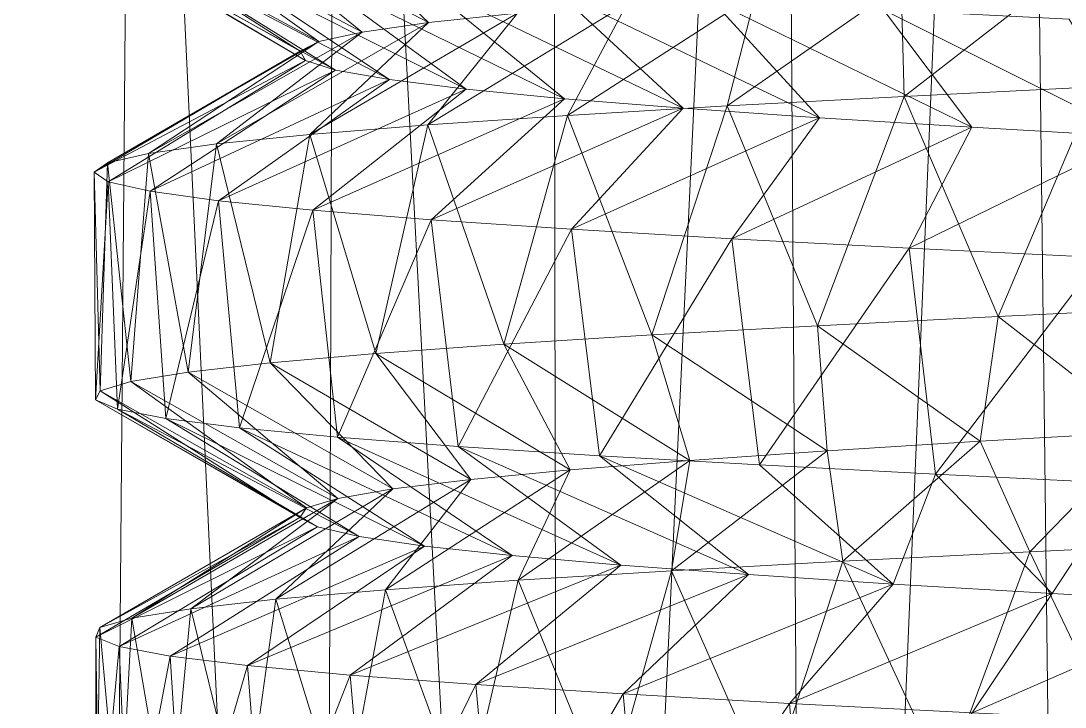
# Model space of a CAD drawing. Header units: millimetres. Extents: x -104 to 115, y -53 to 68.
# Drawn here: x -13.09 to -1.92, y -28.54 to -21.2 of the extents above; entities that cross this region are included whole.
import ezdxf

# ---------------------------------------------------------------- set-up
doc = ezdxf.new("R2010")
doc.units = ezdxf.units.MM

msp = doc.modelspace()

# ---------------------------------------------------------------- linework, layer by layer
at = {"color": 7, "lineweight": 0}
for points in [[(-2.447, -0.167, -53.666), (-1.823, -52.538, -53.847), (0.163, 2.443, -54.32), (-2.447, -0.167, -53.666)], [(0.163, 2.443, -0.527), (-1.823, -52.538, -1), (-2.447, -0.167, -1.181), (0.163, 2.443, -0.527)], [(-4.981, -2.701, -52.759), (-4.637, -52.538, -52.899), (-2.447, -0.167, -53.666), (-4.981, -2.701, -52.759)], [(-2.447, -0.167, -1.181), (-4.637, -52.538, -1.948), (-4.981, -2.701, -2.087), (-2.447, -0.167, -1.181)], [(-2.447, -0.167, -53.666), (-4.637, -52.538, -52.899), (-1.823, -52.538, -53.847), (-2.447, -0.167, -53.666)], [(-2.447, -0.167, -1.181), (-1.823, -52.538, -1), (-4.637, -52.538, -1.948), (-2.447, -0.167, -1.181)], [(-7.414, -5.134, -51.609), (-7.332, -52.538, -51.652), (-4.981, -2.701, -52.759), (-7.414, -5.134, -51.609)], [(-4.981, -2.701, -2.087), (-7.332, -52.538, -3.194), (-7.414, -5.134, -3.238), (-4.981, -2.701, -2.087)], [(-4.981, -2.701, -52.759), (-7.332, -52.538, -51.652), (-4.637, -52.538, -52.899), (-4.981, -2.701, -52.759)], [(-4.981, -2.701, -2.087), (-4.637, -52.538, -1.948), (-7.332, -52.538, -3.194), (-4.981, -2.701, -2.087)], [(-9.722, -7.442, -50.225), (-7.332, -52.538, -51.652), (-7.414, -5.134, -51.609), (-9.722, -7.442, -50.225)], [(-7.414, -5.134, -3.238), (-7.332, -52.538, -3.194), (-9.722, -7.442, -4.622), (-7.414, -5.134, -3.238)], [(-11.884, -9.604, -48.622), (-9.876, -52.538, -50.121), (-9.722, -7.442, -50.225), (-11.884, -9.604, -48.622)], [(-9.722, -7.442, -4.622), (-9.876, -52.538, -4.725), (-11.884, -9.604, -6.225), (-9.722, -7.442, -4.622)], [(-9.722, -7.442, -50.225), (-9.876, -52.538, -50.121), (-7.332, -52.538, -51.652), (-9.722, -7.442, -50.225)], [(-9.722, -7.442, -4.622), (-7.332, -52.538, -3.194), (-9.876, -52.538, -4.725), (-9.722, -7.442, -4.622)], [(-13.878, -11.598, -46.815), (-12.24, -52.538, -48.324), (-11.884, -9.604, -48.622), (-13.878, -11.598, -46.815)], [(-11.884, -9.604, -6.225), (-12.24, -52.538, -6.522), (-13.878, -11.598, -8.032), (-11.884, -9.604, -6.225)], [(-11.884, -9.604, -48.622), (-12.24, -52.538, -48.324), (-9.876, -52.538, -50.121), (-11.884, -9.604, -48.622)], [(-11.884, -9.604, -6.225), (-9.876, -52.538, -4.725), (-12.24, -52.538, -6.522), (-11.884, -9.604, -6.225)], [(-11.083, -19.99, -33.928), (-9.445, -21.318, -31.961), (-11.77, -20.089, -31.784), (-11.083, -19.99, -33.928)], [(-10.13, -19.89, -35.968), (-8.733, -21.216, -33.855), (-11.083, -19.99, -33.928), (-10.13, -19.89, -35.968)], [(-11.083, -19.99, -33.928), (-8.733, -21.216, -33.855), (-9.445, -21.318, -31.961), (-11.083, -19.99, -33.928)], [(-10.13, -19.89, -35.968), (-7.783, -21.115, -35.641), (-8.733, -21.216, -33.855), (-10.13, -19.89, -35.968)], [(-11.77, -20.089, -31.784), (-9.906, -21.42, -29.991), (-12.182, -20.188, -29.571), (-11.77, -20.089, -31.784)], [(-11.77, -20.089, -31.784), (-9.445, -21.318, -31.961), (-9.906, -21.42, -29.991), (-11.77, -20.089, -31.784)], [(-12.182, -20.188, -29.571), (-10.108, -21.522, -27.977), (-12.312, -20.287, -27.323), (-12.182, -20.188, -29.571)], [(-12.182, -20.188, -29.571), (-9.906, -21.42, -29.991), (-10.108, -21.522, -27.977), (-12.182, -20.188, -29.571)], [(-12.312, -20.287, -27.323), (-10.108, -21.522, -27.977), (-10.049, -21.624, -25.955), (-12.312, -20.287, -27.323)], [(-12.312, -20.287, -27.323), (-10.049, -21.624, -25.955), (-12.157, -20.387, -25.077), (-12.312, -20.287, -27.323)], [(-12.157, -20.387, -25.077), (-10.049, -21.624, -25.955), (-9.729, -21.725, -23.957), (-12.157, -20.387, -25.077)], [(-12.157, -20.387, -25.077), (-9.729, -21.725, -23.957), (-11.72, -20.486, -22.868), (-12.157, -20.387, -25.077)], [(-11.72, -20.486, -22.868), (-9.729, -21.725, -23.957), (-9.153, -21.827, -22.017), (-11.72, -20.486, -22.868)], [(-11.72, -20.486, -22.868), (-9.153, -21.827, -22.017), (-11.008, -20.585, -20.732), (-11.72, -20.486, -22.868)], [(-11.008, -20.585, -20.732), (-9.153, -21.827, -22.017), (-8.332, -21.929, -20.168), (-11.008, -20.585, -20.732)], [(-11.008, -20.585, -20.732), (-8.332, -21.929, -20.168), (-10.033, -20.685, -18.703), (-11.008, -20.585, -20.732)], [(-10.033, -20.685, -18.703), (-8.332, -21.929, -20.168), (-7.279, -22.031, -18.44), (-10.033, -20.685, -18.703)], [(-10.033, -20.685, -18.703), (-7.279, -22.031, -18.44), (-8.81, -20.784, -16.813), (-10.033, -20.685, -18.703)], [(-3.645, -22.006, -42.716), (-3.678, -20.809, -40.067), (-1.968, -20.708, -41.148), (-3.645, -22.006, -42.716)], [(-3.645, -22.006, -42.716), (-1.968, -20.708, -41.148), (-1.599, -21.905, -43.768), (-3.645, -22.006, -42.716)], [(-8.81, -20.784, -16.813), (-7.279, -22.031, -18.44), (-6.011, -22.132, -16.863), (-8.81, -20.784, -16.813)], [(-8.81, -20.784, -16.813), (-6.011, -22.132, -16.863), (-7.358, -20.883, -15.092), (-8.81, -20.784, -16.813)], [(-7.358, -20.883, -15.092), (-6.011, -22.132, -16.863), (-4.551, -22.234, -15.463), (-7.358, -20.883, -15.092)], [(-7.358, -20.883, -15.092), (-4.551, -22.234, -15.463), (-5.701, -20.982, -13.568), (-7.358, -20.883, -15.092)], [(-5.538, -22.108, -41.41), (-5.234, -20.911, -38.774), (-3.678, -20.809, -40.067), (-5.538, -22.108, -41.41)], [(-5.538, -22.108, -41.41), (-3.678, -20.809, -40.067), (-3.645, -22.006, -42.716), (-5.538, -22.108, -41.41)], [(-7.246, -22.209, -39.87), (-6.61, -21.013, -37.29), (-5.234, -20.911, -38.774), (-7.246, -22.209, -39.87)], [(-7.246, -22.209, -39.87), (-5.234, -20.911, -38.774), (-5.538, -22.108, -41.41), (-7.246, -22.209, -39.87)], [(-5.701, -20.982, -13.568), (-4.551, -22.234, -15.463), (-2.921, -22.336, -14.263), (-5.701, -20.982, -13.568)], [(-5.701, -20.982, -13.568), (-2.921, -22.336, -14.263), (-3.865, -21.082, -12.265), (-5.701, -20.982, -13.568)], [(-8.743, -22.31, -38.124), (-7.783, -21.115, -35.641), (-6.61, -21.013, -37.29), (-8.743, -22.31, -38.124)], [(-8.743, -22.31, -38.124), (-6.61, -21.013, -37.29), (-7.246, -22.209, -39.87), (-8.743, -22.31, -38.124)], [(-3.865, -21.082, -12.265), (-2.921, -22.336, -14.263), (-1.151, -22.438, -13.284), (-3.865, -21.082, -12.265)], [(-3.865, -21.082, -12.265), (-1.151, -22.438, -13.284), (-1.88, -21.181, -11.204), (-3.865, -21.082, -12.265)], [(-11.003, -22.513, -34.128), (-9.445, -21.318, -31.961), (-8.733, -21.216, -33.855), (-11.003, -22.513, -34.128)], [(-11.003, -22.513, -34.128), (-8.733, -21.216, -33.855), (-10.002, -22.412, -36.199), (-11.003, -22.513, -34.128)], [(-10.002, -22.412, -36.199), (-8.733, -21.216, -33.855), (-7.783, -21.115, -35.641), (-10.002, -22.412, -36.199)], [(-10.002, -22.412, -36.199), (-7.783, -21.115, -35.641), (-8.743, -22.31, -38.124), (-10.002, -22.412, -36.199)], [(-11.728, -22.615, -31.946), (-9.906, -21.42, -29.991), (-9.445, -21.318, -31.961), (-11.728, -22.615, -31.946)], [(-11.728, -22.615, -31.946), (-9.445, -21.318, -31.961), (-11.003, -22.513, -34.128), (-11.728, -22.615, -31.946)], [(-12.167, -22.716, -29.688), (-10.108, -21.522, -27.977), (-9.906, -21.42, -29.991), (-12.167, -22.716, -29.688)], [(-12.167, -22.716, -29.688), (-9.906, -21.42, -29.991), (-11.728, -22.615, -31.946), (-12.167, -22.716, -29.688)], [(-12.312, -22.818, -27.393), (-10.049, -21.624, -25.955), (-10.108, -21.522, -27.977), (-12.312, -22.818, -27.393)], [(-12.312, -22.818, -27.393), (-10.108, -21.522, -27.977), (-12.167, -22.716, -29.688), (-12.312, -22.818, -27.393)], [(-12.16, -22.919, -25.098), (-10.049, -21.624, -25.955), (-12.312, -22.818, -27.393), (-12.16, -22.919, -25.098)], [(-12.16, -22.919, -25.098), (-9.729, -21.725, -23.957), (-10.049, -21.624, -25.955), (-12.16, -22.919, -25.098)], [(-11.713, -23.02, -22.842), (-9.729, -21.725, -23.957), (-12.16, -22.919, -25.098), (-11.713, -23.02, -22.842)], [(-11.713, -23.02, -22.842), (-9.153, -21.827, -22.017), (-9.729, -21.725, -23.957), (-11.713, -23.02, -22.842)], [(-10.98, -23.122, -20.662), (-9.153, -21.827, -22.017), (-11.713, -23.02, -22.842), (-10.98, -23.122, -20.662)], [(-10.98, -23.122, -20.662), (-8.332, -21.929, -20.168), (-9.153, -21.827, -22.017), (-10.98, -23.122, -20.662)], [(-9.972, -23.223, -18.595), (-8.332, -21.929, -20.168), (-10.98, -23.122, -20.662), (-9.972, -23.223, -18.595)], [(-9.972, -23.223, -18.595), (-7.279, -22.031, -18.44), (-8.332, -21.929, -20.168), (-9.972, -23.223, -18.595)], [(-3.645, -22.006, -42.716), (-4.574, -24.458, -42.12), (-5.538, -22.108, -41.41), (-3.645, -22.006, -42.716)], [(-3.645, -22.006, -42.716), (-2.641, -24.358, -43.274), (-4.574, -24.458, -42.12), (-3.645, -22.006, -42.716)], [(-1.599, -21.905, -43.768), (-2.641, -24.358, -43.274), (-3.645, -22.006, -42.716), (-1.599, -21.905, -43.768)], [(-1.599, -21.905, -43.768), (-0.578, -24.259, -44.176), (-2.641, -24.358, -43.274), (-1.599, -21.905, -43.768)], [(-8.706, -23.325, -16.675), (-7.279, -22.031, -18.44), (-9.972, -23.223, -18.595), (-8.706, -23.325, -16.675)], [(-8.706, -23.325, -16.675), (-6.011, -22.132, -16.863), (-7.279, -22.031, -18.44), (-8.706, -23.325, -16.675)], [(-5.538, -22.108, -41.41), (-6.346, -24.557, -40.731), (-7.246, -22.209, -39.87), (-5.538, -22.108, -41.41)], [(-5.538, -22.108, -41.41), (-4.574, -24.458, -42.12), (-6.346, -24.557, -40.731), (-5.538, -22.108, -41.41)], [(-7.246, -22.209, -39.87), (-7.929, -24.656, -39.13), (-8.743, -22.31, -38.124), (-7.246, -22.209, -39.87)], [(-7.204, -23.426, -14.933), (-6.011, -22.132, -16.863), (-8.706, -23.325, -16.675), (-7.204, -23.426, -14.933)], [(-7.246, -22.209, -39.87), (-6.346, -24.557, -40.731), (-7.929, -24.656, -39.13), (-7.246, -22.209, -39.87)], [(-7.204, -23.426, -14.933), (-4.551, -22.234, -15.463), (-6.011, -22.132, -16.863), (-7.204, -23.426, -14.933)], [(-8.743, -22.31, -38.124), (-9.297, -24.756, -37.342), (-10.002, -22.412, -36.199), (-8.743, -22.31, -38.124)], [(-8.743, -22.31, -38.124), (-7.929, -24.656, -39.13), (-9.297, -24.756, -37.342), (-8.743, -22.31, -38.124)], [(-5.49, -23.528, -13.4), (-4.551, -22.234, -15.463), (-7.204, -23.426, -14.933), (-5.49, -23.528, -13.4)], [(-5.49, -23.528, -13.4), (-2.921, -22.336, -14.263), (-4.551, -22.234, -15.463), (-5.49, -23.528, -13.4)], [(-3.593, -23.629, -12.1), (-2.921, -22.336, -14.263), (-5.49, -23.528, -13.4), (-3.593, -23.629, -12.1)], [(-3.593, -23.629, -12.1), (-1.151, -22.438, -13.284), (-2.921, -22.336, -14.263), (-3.593, -23.629, -12.1)], [(-10.002, -22.412, -36.199), (-10.429, -24.855, -35.396), (-11.003, -22.513, -34.128), (-10.002, -22.412, -36.199)], [(-10.002, -22.412, -36.199), (-9.297, -24.756, -37.342), (-10.429, -24.855, -35.396), (-10.002, -22.412, -36.199)], [(-1.544, -23.73, -11.055), (-1.151, -22.438, -13.284), (-3.593, -23.629, -12.1), (-1.544, -23.73, -11.055)], [(-11.003, -22.513, -34.128), (-11.307, -24.954, -33.323), (-11.728, -22.615, -31.946), (-11.003, -22.513, -34.128)], [(-11.003, -22.513, -34.128), (-10.429, -24.855, -35.396), (-11.307, -24.954, -33.323), (-11.003, -22.513, -34.128)], [(-11.728, -22.615, -31.946), (-11.917, -25.053, -31.156), (-12.167, -22.716, -29.688), (-11.728, -22.615, -31.946)], [(-11.728, -22.615, -31.946), (-11.307, -24.954, -33.323), (-11.917, -25.053, -31.156), (-11.728, -22.615, -31.946)], [(-12.167, -22.716, -29.688), (-12.248, -25.153, -28.929), (-12.312, -22.818, -27.393), (-12.167, -22.716, -29.688)], [(-12.167, -22.716, -29.688), (-11.917, -25.053, -31.156), (-12.248, -25.153, -28.929), (-12.167, -22.716, -29.688)], [(-12.312, -22.818, -27.393), (-12.248, -25.153, -28.929), (-12.296, -25.252, -26.678), (-12.312, -22.818, -27.393)], [(-12.312, -22.818, -27.393), (-12.296, -25.252, -26.678), (-12.16, -22.919, -25.098), (-12.312, -22.818, -27.393)], [(-12.16, -22.919, -25.098), (-12.296, -25.252, -26.678), (-12.06, -25.351, -24.439), (-12.16, -22.919, -25.098)], [(-12.16, -22.919, -25.098), (-12.06, -25.351, -24.439), (-11.713, -23.02, -22.842), (-12.16, -22.919, -25.098)], [(-11.713, -23.02, -22.842), (-12.06, -25.351, -24.439), (-11.544, -25.451, -22.248), (-11.713, -23.02, -22.842)], [(-11.713, -23.02, -22.842), (-11.544, -25.451, -22.248), (-10.98, -23.122, -20.662), (-11.713, -23.02, -22.842)], [(-10.98, -23.122, -20.662), (-11.544, -25.451, -22.248), (-10.756, -25.55, -20.139), (-10.98, -23.122, -20.662)], [(-10.98, -23.122, -20.662), (-10.756, -25.55, -20.139), (-9.972, -23.223, -18.595), (-10.98, -23.122, -20.662)], [(-9.972, -23.223, -18.595), (-10.756, -25.55, -20.139), (-9.708, -25.649, -18.147), (-9.972, -23.223, -18.595)], [(-9.972, -23.223, -18.595), (-9.708, -25.649, -18.147), (-8.706, -23.325, -16.675), (-9.972, -23.223, -18.595)], [(-8.706, -23.325, -16.675), (-9.708, -25.649, -18.147), (-8.417, -25.748, -16.302), (-8.706, -23.325, -16.675)], [(-8.706, -23.325, -16.675), (-8.417, -25.748, -16.302), (-7.204, -23.426, -14.933), (-8.706, -23.325, -16.675)], [(-7.204, -23.426, -14.933), (-8.417, -25.748, -16.302), (-6.904, -25.848, -14.635), (-7.204, -23.426, -14.933)], [(-7.204, -23.426, -14.933), (-6.904, -25.848, -14.635), (-5.49, -23.528, -13.4), (-7.204, -23.426, -14.933)], [(-5.49, -23.528, -13.4), (-6.904, -25.848, -14.635), (-5.193, -25.947, -13.172), (-5.49, -23.528, -13.4)], [(-5.49, -23.528, -13.4), (-5.193, -25.947, -13.172), (-3.593, -23.629, -12.1), (-5.49, -23.528, -13.4)], [(-3.593, -23.629, -12.1), (-5.193, -25.947, -13.172), (-3.311, -26.046, -11.936), (-3.593, -23.629, -12.1)], [(-3.593, -23.629, -12.1), (-3.311, -26.046, -11.936), (-1.544, -23.73, -11.055), (-3.593, -23.629, -12.1)], [(-1.544, -23.73, -11.055), (-3.311, -26.046, -11.936), (-1.288, -26.146, -10.947), (-1.544, -23.73, -11.055)], [(-0.578, -24.259, -44.176), (-1.054, -25.592, -41.608), (-2.641, -24.358, -43.274), (-0.578, -24.259, -44.176)], [(-4.574, -24.458, -42.12), (-4.469, -25.796, -39.452), (-6.346, -24.557, -40.731), (-4.574, -24.458, -42.12)], [(-2.641, -24.358, -43.274), (-2.831, -25.694, -40.641), (-4.574, -24.458, -42.12), (-2.641, -24.358, -43.274)], [(-4.574, -24.458, -42.12), (-2.831, -25.694, -40.641), (-4.469, -25.796, -39.452), (-4.574, -24.458, -42.12)], [(-2.641, -24.358, -43.274), (-1.054, -25.592, -41.608), (-2.831, -25.694, -40.641), (-2.641, -24.358, -43.274)], [(-6.346, -24.557, -40.731), (-5.939, -25.898, -38.062), (-7.929, -24.656, -39.13), (-6.346, -24.557, -40.731)], [(-6.346, -24.557, -40.731), (-4.469, -25.796, -39.452), (-5.939, -25.898, -38.062), (-6.346, -24.557, -40.731)], [(-7.929, -24.656, -39.13), (-7.217, -25.999, -36.494), (-9.297, -24.756, -37.342), (-7.929, -24.656, -39.13)], [(-7.929, -24.656, -39.13), (-5.939, -25.898, -38.062), (-7.217, -25.999, -36.494), (-7.929, -24.656, -39.13)], [(-9.297, -24.756, -37.342), (-8.282, -26.101, -34.773), (-10.429, -24.855, -35.396), (-9.297, -24.756, -37.342)], [(-9.297, -24.756, -37.342), (-7.217, -25.999, -36.494), (-8.282, -26.101, -34.773), (-9.297, -24.756, -37.342)], [(-10.429, -24.855, -35.396), (-9.116, -26.203, -32.929), (-11.307, -24.954, -33.323), (-10.429, -24.855, -35.396)], [(-10.429, -24.855, -35.396), (-8.282, -26.101, -34.773), (-9.116, -26.203, -32.929), (-10.429, -24.855, -35.396)], [(-11.307, -24.954, -33.323), (-9.705, -26.305, -30.994), (-11.917, -25.053, -31.156), (-11.307, -24.954, -33.323)], [(-11.307, -24.954, -33.323), (-9.116, -26.203, -32.929), (-9.705, -26.305, -30.994), (-11.307, -24.954, -33.323)], [(-11.917, -25.053, -31.156), (-10.038, -26.407, -28.998), (-12.248, -25.153, -28.929), (-11.917, -25.053, -31.156)], [(-11.917, -25.053, -31.156), (-9.705, -26.305, -30.994), (-10.038, -26.407, -28.998), (-11.917, -25.053, -31.156)], [(-12.248, -25.153, -28.929), (-10.112, -26.508, -26.976), (-12.296, -25.252, -26.678), (-12.248, -25.153, -28.929)], [(-12.248, -25.153, -28.929), (-10.038, -26.407, -28.998), (-10.112, -26.508, -26.976), (-12.248, -25.153, -28.929)], [(-12.296, -25.252, -26.678), (-10.112, -26.508, -26.976), (-9.923, -26.61, -24.961), (-12.296, -25.252, -26.678)], [(-12.296, -25.252, -26.678), (-9.923, -26.61, -24.961), (-12.06, -25.351, -24.439), (-12.296, -25.252, -26.678)], [(-12.06, -25.351, -24.439), (-9.923, -26.61, -24.961), (-9.475, -26.712, -22.988), (-12.06, -25.351, -24.439)], [(-12.06, -25.351, -24.439), (-9.475, -26.712, -22.988), (-11.544, -25.451, -22.248), (-12.06, -25.351, -24.439)], [(-11.544, -25.451, -22.248), (-9.475, -26.712, -22.988), (-8.777, -26.814, -21.089), (-11.544, -25.451, -22.248)], [(-11.544, -25.451, -22.248), (-8.777, -26.814, -21.089), (-10.756, -25.55, -20.139), (-11.544, -25.451, -22.248)], [(-10.756, -25.55, -20.139), (-8.777, -26.814, -21.089), (-7.839, -26.915, -19.296), (-10.756, -25.55, -20.139)], [(-10.756, -25.55, -20.139), (-7.839, -26.915, -19.296), (-9.708, -25.649, -18.147), (-10.756, -25.55, -20.139)], [(-9.708, -25.649, -18.147), (-7.839, -26.915, -19.296), (-6.677, -27.017, -17.639), (-9.708, -25.649, -18.147)], [(-9.708, -25.649, -18.147), (-6.677, -27.017, -17.639), (-8.417, -25.748, -16.302), (-9.708, -25.649, -18.147)], [(-2.302, -26.875, -43.444), (-2.831, -25.694, -40.641), (-1.054, -25.592, -41.608), (-2.302, -26.875, -43.444)], [(-2.302, -26.875, -43.444), (-1.054, -25.592, -41.608), (-0.174, -26.774, -44.317), (-2.302, -26.875, -43.444)], [(-8.417, -25.748, -16.302), (-6.677, -27.017, -17.639), (-5.311, -27.119, -16.147), (-8.417, -25.748, -16.302)], [(-8.417, -25.748, -16.302), (-5.311, -27.119, -16.147), (-6.904, -25.848, -14.635), (-8.417, -25.748, -16.302)], [(-6.134, -27.078, -40.917), (-5.939, -25.898, -38.062), (-4.469, -25.796, -39.452), (-6.134, -27.078, -40.917)], [(-6.134, -27.078, -40.917), (-4.469, -25.796, -39.452), (-4.3, -26.976, -42.304), (-6.134, -27.078, -40.917)], [(-4.3, -26.976, -42.304), (-4.469, -25.796, -39.452), (-2.831, -25.694, -40.641), (-4.3, -26.976, -42.304)], [(-4.3, -26.976, -42.304), (-2.831, -25.694, -40.641), (-2.302, -26.875, -43.444), (-4.3, -26.976, -42.304)], [(-7.775, -27.179, -39.305), (-7.217, -25.999, -36.494), (-5.939, -25.898, -38.062), (-7.775, -27.179, -39.305)], [(-7.775, -27.179, -39.305), (-5.939, -25.898, -38.062), (-6.134, -27.078, -40.917), (-7.775, -27.179, -39.305)], [(-6.904, -25.848, -14.635), (-5.311, -27.119, -16.147), (-3.764, -27.221, -14.843), (-6.904, -25.848, -14.635)], [(-6.904, -25.848, -14.635), (-3.764, -27.221, -14.843), (-5.193, -25.947, -13.172), (-6.904, -25.848, -14.635)], [(-9.194, -27.281, -37.495), (-8.282, -26.101, -34.773), (-7.217, -25.999, -36.494), (-9.194, -27.281, -37.495)], [(-9.194, -27.281, -37.495), (-7.217, -25.999, -36.494), (-7.775, -27.179, -39.305), (-9.194, -27.281, -37.495)], [(-5.193, -25.947, -13.172), (-3.764, -27.221, -14.843), (-3.311, -26.046, -11.936), (-5.193, -25.947, -13.172)], [(-10.368, -27.382, -35.518), (-9.116, -26.203, -32.929), (-8.282, -26.101, -34.773), (-10.368, -27.382, -35.518)], [(-10.368, -27.382, -35.518), (-8.282, -26.101, -34.773), (-9.194, -27.281, -37.495), (-10.368, -27.382, -35.518)], [(-3.311, -26.046, -11.936), (-3.764, -27.221, -14.843), (-2.061, -27.322, -13.75), (-3.311, -26.046, -11.936)], [(-3.311, -26.046, -11.936), (-2.061, -27.322, -13.75), (-1.288, -26.146, -10.947), (-3.311, -26.046, -11.936)], [(-11.278, -27.484, -33.405), (-9.705, -26.305, -30.994), (-9.116, -26.203, -32.929), (-11.278, -27.484, -33.405)], [(-11.278, -27.484, -33.405), (-9.116, -26.203, -32.929), (-10.368, -27.382, -35.518), (-11.278, -27.484, -33.405)], [(-1.288, -26.146, -10.947), (-2.061, -27.322, -13.75), (-0.231, -27.424, -12.886), (-1.288, -26.146, -10.947)], [(-11.909, -27.585, -31.194), (-10.038, -26.407, -28.998), (-9.705, -26.305, -30.994), (-11.909, -27.585, -31.194)], [(-11.909, -27.585, -31.194), (-9.705, -26.305, -30.994), (-11.278, -27.484, -33.405), (-11.909, -27.585, -31.194)], [(-12.249, -27.686, -28.919), (-10.112, -26.508, -26.976), (-10.038, -26.407, -28.998), (-12.249, -27.686, -28.919)], [(-12.249, -27.686, -28.919), (-10.038, -26.407, -28.998), (-11.909, -27.585, -31.194), (-12.249, -27.686, -28.919)], [(-12.294, -27.788, -26.62), (-9.923, -26.61, -24.961), (-10.112, -26.508, -26.976), (-12.294, -27.788, -26.62)], [(-12.294, -27.788, -26.62), (-10.112, -26.508, -26.976), (-12.249, -27.686, -28.919), (-12.294, -27.788, -26.62)], [(-12.042, -27.889, -24.333), (-9.923, -26.61, -24.961), (-12.294, -27.788, -26.62), (-12.042, -27.889, -24.333)], [(-12.042, -27.889, -24.333), (-9.475, -26.712, -22.988), (-9.923, -26.61, -24.961), (-12.042, -27.889, -24.333)], [(-11.498, -27.991, -22.099), (-9.475, -26.712, -22.988), (-12.042, -27.889, -24.333), (-11.498, -27.991, -22.099)], [(-11.498, -27.991, -22.099), (-8.777, -26.814, -21.089), (-9.475, -26.712, -22.988), (-11.498, -27.991, -22.099)], [(-0.174, -26.774, -44.317), (-1.179, -29.224, -43.944), (-2.302, -26.875, -43.444), (-0.174, -26.774, -44.317)], [(-10.671, -28.092, -19.953), (-8.777, -26.814, -21.089), (-11.498, -27.991, -22.099), (-10.671, -28.092, -19.953)], [(-10.671, -28.092, -19.953), (-7.839, -26.915, -19.296), (-8.777, -26.814, -21.089), (-10.671, -28.092, -19.953)], [(-9.574, -28.194, -17.931), (-7.839, -26.915, -19.296), (-10.671, -28.092, -19.953), (-9.574, -28.194, -17.931)], [(-9.574, -28.194, -17.931), (-6.677, -27.017, -17.639), (-7.839, -26.915, -19.296), (-9.574, -28.194, -17.931)], [(-2.302, -26.875, -43.444), (-3.209, -29.323, -42.969), (-4.3, -26.976, -42.304), (-2.302, -26.875, -43.444)], [(-2.302, -26.875, -43.444), (-1.179, -29.224, -43.944), (-3.209, -29.323, -42.969), (-2.302, -26.875, -43.444)], [(-8.227, -28.295, -16.068), (-6.677, -27.017, -17.639), (-9.574, -28.194, -17.931), (-8.227, -28.295, -16.068)], [(-8.227, -28.295, -16.068), (-5.311, -27.119, -16.147), (-6.677, -27.017, -17.639), (-8.227, -28.295, -16.068)], [(-4.3, -26.976, -42.304), (-5.099, -29.422, -41.745), (-6.134, -27.078, -40.917), (-4.3, -26.976, -42.304)], [(-4.3, -26.976, -42.304), (-3.209, -29.323, -42.969), (-5.099, -29.422, -41.745), (-4.3, -26.976, -42.304)], [(-6.65, -28.396, -14.393), (-5.311, -27.119, -16.147), (-8.227, -28.295, -16.068), (-6.65, -28.396, -14.393)], [(-6.134, -27.078, -40.917), (-6.819, -29.522, -40.294), (-7.775, -27.179, -39.305), (-6.134, -27.078, -40.917)], [(-6.134, -27.078, -40.917), (-5.099, -29.422, -41.745), (-6.819, -29.522, -40.294), (-6.134, -27.078, -40.917)], [(-6.65, -28.396, -14.393), (-3.764, -27.221, -14.843), (-5.311, -27.119, -16.147), (-6.65, -28.396, -14.393)], [(-7.775, -27.179, -39.305), (-8.343, -29.621, -38.636), (-9.194, -27.281, -37.495), (-7.775, -27.179, -39.305)], [(-7.775, -27.179, -39.305), (-6.819, -29.522, -40.294), (-8.343, -29.621, -38.636), (-7.775, -27.179, -39.305)], [(-4.871, -28.498, -12.935), (-3.764, -27.221, -14.843), (-6.65, -28.396, -14.393), (-4.871, -28.498, -12.935)], [(-4.871, -28.498, -12.935), (-2.061, -27.322, -13.75), (-3.764, -27.221, -14.843), (-4.871, -28.498, -12.935)], [(-9.194, -27.281, -37.495), (-9.646, -29.72, -36.8), (-10.368, -27.382, -35.518), (-9.194, -27.281, -37.495)], [(-9.194, -27.281, -37.495), (-8.343, -29.621, -38.636), (-9.646, -29.72, -36.8), (-9.194, -27.281, -37.495)], [(-2.919, -28.599, -11.719), (-2.061, -27.322, -13.75), (-4.871, -28.498, -12.935), (-2.919, -28.599, -11.719)], [(-2.919, -28.599, -11.719), (-0.231, -27.424, -12.886), (-2.061, -27.322, -13.75), (-2.919, -28.599, -11.719)], [(-10.368, -27.382, -35.518), (-10.707, -29.819, -34.815), (-11.278, -27.484, -33.405), (-10.368, -27.382, -35.518)], [(-10.368, -27.382, -35.518), (-9.646, -29.72, -36.8), (-10.707, -29.819, -34.815), (-10.368, -27.382, -35.518)], [(-0.827, -28.701, -10.764), (-0.231, -27.424, -12.886), (-2.919, -28.599, -11.719), (-0.827, -28.701, -10.764)], [(-11.909, -27.585, -31.194), (-12.04, -30.018, -30.523), (-12.249, -27.686, -28.919), (-11.909, -27.585, -31.194)], [(-11.909, -27.585, -31.194), (-11.509, -29.919, -32.711), (-12.04, -30.018, -30.523), (-11.909, -27.585, -31.194)], [(-11.278, -27.484, -33.405), (-11.509, -29.919, -32.711), (-11.909, -27.585, -31.194), (-11.278, -27.484, -33.405)], [(-11.278, -27.484, -33.405), (-10.707, -29.819, -34.815), (-11.509, -29.919, -32.711), (-11.278, -27.484, -33.405)], [(-12.249, -27.686, -28.919), (-12.291, -30.117, -28.286), (-12.294, -27.788, -26.62), (-12.249, -27.686, -28.919)], [(-12.249, -27.686, -28.919), (-12.04, -30.018, -30.523), (-12.291, -30.117, -28.286), (-12.249, -27.686, -28.919)], [(-12.294, -27.788, -26.62), (-12.291, -30.117, -28.286), (-12.258, -30.217, -26.035), (-12.294, -27.788, -26.62)], [(-12.294, -27.788, -26.62), (-12.258, -30.217, -26.035), (-12.042, -27.889, -24.333), (-12.294, -27.788, -26.62)], [(-12.042, -27.889, -24.333), (-12.258, -30.217, -26.035), (-11.941, -30.316, -23.806), (-12.042, -27.889, -24.333)], [(-12.042, -27.889, -24.333), (-11.941, -30.316, -23.806), (-11.498, -27.991, -22.099), (-12.042, -27.889, -24.333)], [(-11.498, -27.991, -22.099), (-11.941, -30.316, -23.806), (-11.346, -30.415, -21.634), (-11.498, -27.991, -22.099)], [(-11.498, -27.991, -22.099), (-11.346, -30.415, -21.634), (-10.671, -28.092, -19.953), (-11.498, -27.991, -22.099)], [(-10.671, -28.092, -19.953), (-11.346, -30.415, -21.634), (-10.481, -30.515, -19.556), (-10.671, -28.092, -19.953)], [(-10.671, -28.092, -19.953), (-10.481, -30.515, -19.556), (-9.574, -28.194, -17.931), (-10.671, -28.092, -19.953)], [(-9.574, -28.194, -17.931), (-10.481, -30.515, -19.556), (-9.362, -30.614, -17.602), (-9.574, -28.194, -17.931)], [(-9.574, -28.194, -17.931), (-9.362, -30.614, -17.602), (-8.227, -28.295, -16.068), (-9.574, -28.194, -17.931)], [(-8.227, -28.295, -16.068), (-9.362, -30.614, -17.602), (-8.006, -30.713, -15.805), (-8.227, -28.295, -16.068)], [(-8.227, -28.295, -16.068), (-8.006, -30.713, -15.805), (-6.65, -28.396, -14.393), (-8.227, -28.295, -16.068)], [(-6.65, -28.396, -14.393), (-8.006, -30.713, -15.805), (-6.433, -30.812, -14.194), (-6.65, -28.396, -14.393)], [(-6.65, -28.396, -14.393), (-6.433, -30.812, -14.194), (-4.871, -28.498, -12.935), (-6.65, -28.396, -14.393)], [(-4.871, -28.498, -12.935), (-6.433, -30.812, -14.194), (-4.67, -30.912, -12.794), (-4.871, -28.498, -12.935)], [(-4.871, -28.498, -12.935), (-4.67, -30.912, -12.794), (-2.919, -28.599, -11.719), (-4.871, -28.498, -12.935)]]:
    msp.add_polyline3d(points, dxfattribs=at)

doc.saveas('drawing.dxf')
